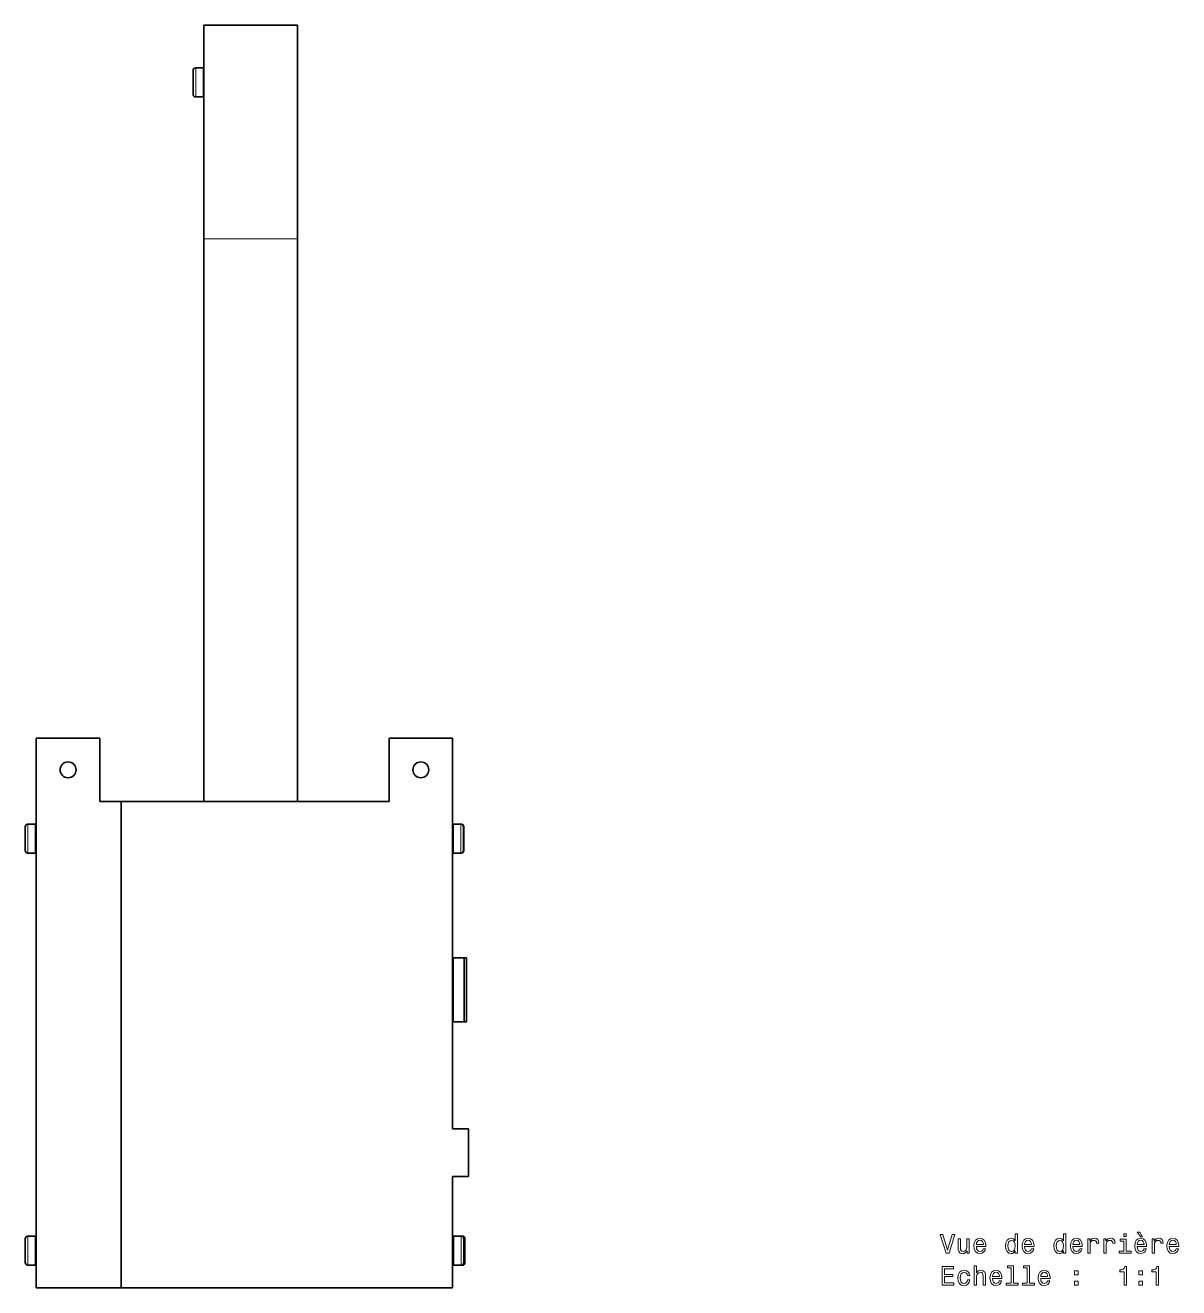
# Model space of a CAD drawing. Extents: x 157 to 1229, y 75 to 1118.
# Drawn here: x 1011.1 to 1228.9, y 297 to 535.4 of the extents above; entities that cross this region are included whole.
import ezdxf

# ---------------------------------------------------------------- set-up
doc = ezdxf.new("R2010")
doc.units = 0

msp = doc.modelspace()

# ---------------------------------------------------------------- linework, layer by layer
at = {"color": 7, "lineweight": 35}
for p, q in [((1044.77, 535.41), (1044.77, 495.09)), ((1062.47, 535.41), (1062.47, 495.09)), ((1044.77, 533.61), (1044.77, 495.09)), ((1044.77, 527.86), (1044.77, 495.09)), ((1044.77, 521.97), (1044.77, 495.09)), ((1044.77, 495.09), (1044.77, 388.8)), ((1044.77, 495.09), (1044.77, 388.8)), ((1044.77, 495.09), (1044.77, 388.8)), ((1062.47, 495.09), (1062.47, 388.8)), ((1013.17, 400.8), (1013.17, 297)), ((1029.17, 388.8), (1029.17, 297)), ((1079.77, 388.8), (1029.17, 388.8)), ((1029.17, 388.8), (1029.17, 297)), ((1091.77, 388.8), (1091.77, 327)), ((1013.17, 385.5), (1013.17, 300.3)), ((1091.77, 318), (1091.77, 297)), ((1091.77, 297), (1029.17, 297))]:
    msp.add_line(p, q, dxfattribs=at)
at = {"color": 7, "lineweight": 35, "ltscale": 0.442499}
msp.add_line((1044.77, 535.41), (1062.47, 535.41), dxfattribs=at)
at = {"color": 7, "lineweight": 13, "ltscale": 0.129083}
for p, q in [((1043.27, 527.37), (1043.27, 522.21)), ((1044.67, 527.37), (1044.67, 522.21)), ((1011.58, 384.55), (1011.58, 379.38)), ((1012.98, 384.55), (1012.98, 379.38)), ((1091.99, 301.25), (1091.99, 306.41)), ((1093.39, 301.25), (1093.39, 306.41))]:
    msp.add_line(p, q, dxfattribs=at)
at = {"color": 7, "lineweight": 35, "ltscale": 0.034998}
for p, q in [((1044.67, 527.37), (1043.27, 527.37)), ((1044.67, 521.87), (1043.27, 521.87))]:
    msp.add_line(p, q, dxfattribs=at)
at = {"color": 7, "lineweight": 35, "ltscale": 0.004613}
msp.add_line((1044.77, 528.16), (1044.77, 527.98), dxfattribs=at)
at = {"color": 7, "lineweight": 35, "ltscale": 0.02291}
msp.add_line((1044.77, 527.06), (1044.77, 527.98), dxfattribs=at)
at = {"color": 7, "lineweight": 35, "ltscale": 9.76563e-05}
msp.add_line((1044.77, 527.86), (1044.77, 527.86), dxfattribs=at)
at = {"color": 7, "lineweight": 35, "ltscale": 0.002882}
msp.add_line((1044.77, 527.86), (1044.77, 527.75), dxfattribs=at)
at = {"color": 7, "lineweight": 35, "ltscale": 0.011964}
msp.add_line((1044.77, 527.27), (1044.77, 527.75), dxfattribs=at)
at = {"color": 7, "lineweight": 35, "ltscale": 0.12439}
for p, q in [((1044.77, 527.27), (1044.77, 522.29)), ((1013.08, 384.45), (1013.08, 379.47)), ((1091.82, 379.15), (1091.82, 384.12)), ((1013.08, 306.65), (1013.08, 301.67)), ((1091.89, 301.35), (1091.89, 306.32))]:
    msp.add_line(p, q, dxfattribs=at)
at = {"color": 7, "lineweight": 35, "ltscale": 0.012404}
msp.add_line((1044.77, 527.06), (1044.77, 526.57), dxfattribs=at)
at = {"color": 7, "lineweight": 35, "ltscale": 0.105614}
for p, q in [((1042.77, 526.87), (1042.77, 522.65)), ((1011.08, 384.05), (1011.08, 379.82)), ((1093.82, 379.55), (1093.82, 383.77)), ((1093.87, 379.55), (1093.87, 383.77)), ((1011.08, 306.25), (1011.08, 302.02)), ((1093.89, 301.75), (1093.89, 305.97)), ((1094.1, 301.75), (1094.1, 305.97))]:
    msp.add_line(p, q, dxfattribs=at)
at = {"color": 7, "lineweight": 35, "ltscale": 0.013429}
msp.add_line((1044.77, 526.57), (1044.77, 526.03), dxfattribs=at)
at = {"color": 7, "lineweight": 35, "ltscale": 0.144972}
msp.add_line((1044.77, 520.62), (1044.77, 526.42), dxfattribs=at)
at = {"color": 7, "lineweight": 35, "ltscale": 0.102756}
msp.add_line((1044.77, 526.03), (1044.77, 521.92), dxfattribs=at)
at = {"color": 7, "lineweight": 35, "ltscale": 0.006886}
for p, q in [((1042.77, 522.65), (1042.77, 522.37)), ((1093.82, 383.77), (1093.82, 384.05)), ((1093.87, 383.77), (1093.87, 384.05)), ((1011.08, 379.82), (1011.08, 379.55)), ((1093.89, 305.97), (1093.89, 306.25)), ((1094.1, 305.97), (1094.1, 306.25)), ((1011.08, 302.02), (1011.08, 301.75))]:
    msp.add_line(p, q, dxfattribs=at)
at = {"color": 7, "lineweight": 13, "ltscale": 0.008417}
for p, q in [((1043.27, 522.21), (1043.27, 521.87)), ((1044.67, 522.21), (1044.67, 521.87)), ((1011.58, 379.38), (1011.58, 379.05)), ((1012.98, 379.38), (1012.98, 379.05)), ((1091.99, 306.41), (1091.99, 306.75)), ((1093.39, 306.41), (1093.39, 306.75))]:
    msp.add_line(p, q, dxfattribs=at)
at = {"color": 7, "lineweight": 35, "ltscale": 0.00811}
for p, q in [((1044.77, 522.29), (1044.77, 521.97)), ((1091.82, 384.12), (1091.82, 384.45)), ((1013.08, 379.47), (1013.08, 379.15)), ((1091.89, 306.32), (1091.89, 306.65)), ((1013.08, 301.67), (1013.08, 301.35))]:
    msp.add_line(p, q, dxfattribs=at)
at = {"color": 7, "lineweight": 35, "ltscale": 0.008751}
msp.add_line((1044.77, 521.62), (1044.77, 521.97), dxfattribs=at)
at = {"color": 7, "lineweight": 35, "ltscale": 0.341771}
msp.add_line((1044.77, 495.09), (1044.77, 481.42), dxfattribs=at)
at = {"color": 7, "lineweight": 13, "ltscale": 0.442499}
msp.add_line((1044.77, 495.09), (1062.47, 495.09), dxfattribs=at)
at = {"color": 7, "lineweight": 35, "ltscale": 0.029386}
msp.add_line((1044.77, 481.42), (1044.77, 480.24), dxfattribs=at)
at = {"color": 7, "lineweight": 35, "ltscale": 0.224043}
msp.add_line((1044.77, 480.24), (1044.77, 471.28), dxfattribs=at)
at = {"color": 7, "lineweight": 35, "ltscale": 0.02378}
msp.add_line((1044.77, 471.28), (1044.77, 470.33), dxfattribs=at)
at = {"color": 7, "lineweight": 35, "ltscale": 0.422265}
msp.add_line((1044.77, 470.33), (1044.77, 453.44), dxfattribs=at)
at = {"color": 7, "lineweight": 35, "ltscale": 0.128416}
msp.add_line((1044.77, 453.44), (1044.77, 448.3), dxfattribs=at)
at = {"color": 7, "lineweight": 35, "ltscale": 0.10629}
msp.add_line((1044.77, 448.3), (1044.77, 444.05), dxfattribs=at)
at = {"color": 7, "lineweight": 35, "ltscale": 0.107159}
msp.add_line((1044.77, 444.05), (1044.77, 439.76), dxfattribs=at)
at = {"color": 7, "lineweight": 35, "ltscale": 0.361674}
msp.add_line((1044.77, 439.76), (1044.77, 425.3), dxfattribs=at)
at = {"color": 7, "lineweight": 35, "ltscale": 0.244137}
msp.add_line((1044.77, 433.77), (1044.77, 424.01), dxfattribs=at)
at = {"color": 7, "lineweight": 35, "ltscale": 0.263998}
msp.add_line((1044.77, 431.12), (1044.77, 420.56), dxfattribs=at)
at = {"color": 7, "lineweight": 35, "ltscale": 0.250799}
msp.add_line((1044.77, 425.3), (1044.77, 415.27), dxfattribs=at)
at = {"color": 7, "lineweight": 35, "ltscale": 0.157337}
msp.add_line((1044.77, 420.56), (1044.77, 414.27), dxfattribs=at)
at = {"color": 7, "lineweight": 35, "ltscale": 0.080775}
msp.add_line((1044.77, 415.27), (1044.77, 412.03), dxfattribs=at)
at = {"color": 7, "lineweight": 35, "ltscale": 0.041152}
msp.add_line((1044.77, 414.27), (1044.77, 412.62), dxfattribs=at)
at = {"color": 7, "lineweight": 35, "ltscale": 0.000951385}
msp.add_line((1044.77, 412.62), (1044.77, 412.58), dxfattribs=at)
at = {"color": 7, "lineweight": 35, "ltscale": 0.153728}
msp.add_line((1044.77, 412.03), (1044.77, 405.89), dxfattribs=at)
at = {"color": 7, "lineweight": 35, "ltscale": 0.002211}
msp.add_line((1044.77, 405.89), (1044.77, 405.8), dxfattribs=at)
at = {"color": 7, "lineweight": 35, "ltscale": 0.076708}
msp.add_line((1044.77, 405.8), (1044.77, 402.73), dxfattribs=at)
at = {"color": 7, "lineweight": 35, "ltscale": 0.299998}
msp.add_line((1013.17, 400.8), (1025.17, 400.8), dxfattribs=at)
at = {"color": 7, "lineweight": 35, "ltscale": 0.3}
for p, q in [((1025.17, 388.8), (1025.17, 400.8)), ((1091.77, 400.8), (1079.77, 400.8)), ((1079.77, 388.8), (1079.77, 400.8)), ((1091.77, 400.8), (1091.77, 388.8))]:
    msp.add_line(p, q, dxfattribs=at)
at = {"color": 7, "lineweight": 35, "ltscale": 0.060306}
msp.add_line((1044.77, 402.73), (1044.77, 400.32), dxfattribs=at)
at = {"color": 7, "lineweight": 35, "ltscale": 0.14248}
msp.add_line((1044.77, 400.33), (1044.77, 394.63), dxfattribs=at)
at = {"color": 7, "lineweight": 35, "ltscale": 0.145377}
msp.add_line((1044.77, 394.63), (1044.77, 388.81), dxfattribs=at)
at = {"color": 7, "lineweight": 35, "ltscale": 0.1}
msp.add_line((1029.17, 388.8), (1025.17, 388.8), dxfattribs=at)
at = {"color": 7, "lineweight": 35, "ltscale": 0.378751}
msp.add_line((1044.32, 388.8), (1029.17, 388.8), dxfattribs=at)
at = {"color": 7, "lineweight": 35, "ltscale": 0.035001}
for p, q in [((1012.98, 384.55), (1011.58, 384.55)), ((1091.92, 384.55), (1093.32, 384.55)), ((1091.97, 384.55), (1093.37, 384.55)), ((1012.98, 379.05), (1011.58, 379.05)), ((1091.92, 379.05), (1093.32, 379.05)), ((1012.98, 306.75), (1011.58, 306.75)), ((1091.99, 306.75), (1093.39, 306.75)), ((1092.2, 306.75), (1093.6, 306.75)), ((1012.98, 301.25), (1011.58, 301.25)), ((1091.99, 301.25), (1093.39, 301.25))]:
    msp.add_line(p, q, dxfattribs=at)
at = {"color": 7, "lineweight": 13, "ltscale": 0.008416}
for p, q in [((1091.92, 384.21), (1091.92, 384.55)), ((1093.32, 384.21), (1093.32, 384.55)), ((1011.58, 301.58), (1011.58, 301.25)), ((1012.98, 301.58), (1012.98, 301.25))]:
    msp.add_line(p, q, dxfattribs=at)
at = {"color": 7, "lineweight": 13, "ltscale": 0.129084}
for p, q in [((1091.92, 379.05), (1091.92, 384.21)), ((1093.32, 379.05), (1093.32, 384.21)), ((1011.58, 306.75), (1011.58, 301.58)), ((1012.98, 306.75), (1012.98, 301.58))]:
    msp.add_line(p, q, dxfattribs=at)
at = {"color": 7, "lineweight": 13, "ltscale": 5.26428e-05}
msp.add_line((1093.37, 384.54), (1093.37, 384.55), dxfattribs=at)
at = {"color": 7, "lineweight": 35, "ltscale": 0.001086}
msp.add_line((1093.32, 379.05), (1093.37, 379.05), dxfattribs=at)
at = {"color": 7, "lineweight": 13, "ltscale": 4.88281e-05}
msp.add_line((1093.37, 379.05), (1093.37, 379.05), dxfattribs=at)
at = {"color": 7, "lineweight": 35, "ltscale": 0.05325}
for p, q in [((1093.9, 359.27), (1091.77, 359.27)), ((1091.77, 359.27), (1093.9, 359.27)), ((1093.9, 359.27), (1091.77, 359.27))]:
    msp.add_line(p, q, dxfattribs=at)
at = {"color": 7, "lineweight": 35, "ltscale": 0.050748}
for p, q in [((1093.8, 359.27), (1091.77, 359.27)), ((1091.77, 359.27), (1093.8, 359.27))]:
    msp.add_line(p, q, dxfattribs=at)
at = {"color": 7, "lineweight": 35, "ltscale": 0.002249}
for p, q in [((1091.77, 359.27), (1091.86, 359.27)), ((1091.86, 358.91), (1091.77, 358.91)), ((1091.86, 358.91), (1091.77, 358.91)), ((1091.86, 358.9), (1091.77, 358.9)), ((1091.77, 358.9), (1091.86, 358.9)), ((1091.77, 347.6), (1091.86, 347.6)), ((1091.86, 347.6), (1091.77, 347.6)), ((1091.77, 347.59), (1091.86, 347.59)), ((1091.77, 347.59), (1091.86, 347.59)), ((1091.86, 347.59), (1091.77, 347.59)), ((1091.77, 347.59), (1091.86, 347.59)), ((1091.77, 347.59), (1091.86, 347.59)), ((1091.86, 347.59), (1091.77, 347.59)), ((1091.77, 347.23), (1091.86, 347.23)), ((1091.86, 347.23), (1091.77, 347.23))]:
    msp.add_line(p, q, dxfattribs=at)
at = {"color": 7, "lineweight": 35, "ltscale": 0.052249}
for p, q in [((1093.95, 359.27), (1091.86, 359.27)), ((1091.86, 359.27), (1093.95, 359.27)), ((1091.86, 359.27), (1093.95, 359.27)), ((1091.86, 347.23), (1093.95, 347.23)), ((1093.95, 347.23), (1091.86, 347.23))]:
    msp.add_line(p, q, dxfattribs=at)
at = {"color": 7, "lineweight": 35, "ltscale": 0.301}
for p, q in [((1091.86, 347.23), (1091.86, 359.27)), ((1091.86, 347.23), (1091.86, 359.27)), ((1091.86, 359.27), (1091.86, 347.23)), ((1093.95, 347.23), (1093.95, 359.27)), ((1093.95, 359.27), (1093.95, 347.23))]:
    msp.add_line(p, q, dxfattribs=at)
at = {"color": 7, "lineweight": 35, "ltscale": 0.003922}
for p, q in [((1094.11, 359.27), (1093.95, 359.27)), ((1094.11, 347.23), (1093.95, 347.23))]:
    msp.add_line(p, q, dxfattribs=at)
at = {"color": 7, "lineweight": 35, "ltscale": 0.010251}
for p, q in [((1094.36, 359.27), (1093.95, 359.27)), ((1093.95, 347.23), (1094.36, 347.23))]:
    msp.add_line(p, q, dxfattribs=at)
at = {"color": 7, "lineweight": 35, "ltscale": 0.001251}
msp.add_line((1094, 359.27), (1093.95, 359.27), dxfattribs=at)
at = {"color": 7, "lineweight": 35, "ltscale": 0.009}
msp.add_line((1094, 359.27), (1094.36, 359.27), dxfattribs=at)
at = {"color": 7, "lineweight": 35, "ltscale": 0.003326}
for p, q in [((1094.24, 359.27), (1094.11, 359.27)), ((1094.24, 347.23), (1094.11, 347.23))]:
    msp.add_line(p, q, dxfattribs=at)
at = {"color": 7, "lineweight": 35, "ltscale": 0.002222}
for p, q in [((1094.33, 359.27), (1094.24, 359.27)), ((1094.33, 347.23), (1094.24, 347.23))]:
    msp.add_line(p, q, dxfattribs=at)
at = {"color": 7, "lineweight": 35, "ltscale": 0.00078125}
for p, q in [((1094.36, 359.27), (1094.33, 359.27)), ((1094.36, 347.23), (1094.33, 347.23))]:
    msp.add_line(p, q, dxfattribs=at)
at = {"color": 7, "lineweight": 35, "ltscale": 0.0115}
for p, q in [((1094.36, 359.27), (1094.36, 358.81)), ((1094.36, 358.81), (1094.36, 359.27))]:
    msp.add_line(p, q, dxfattribs=at)
at = {"color": 7, "lineweight": 35, "ltscale": 0.278}
for p, q in [((1094.36, 358.81), (1094.36, 347.69)), ((1094.36, 347.69), (1094.36, 358.81))]:
    msp.add_line(p, q, dxfattribs=at)
at = {"color": 7, "lineweight": 35, "ltscale": 0.011501}
for p, q in [((1094.36, 347.69), (1094.36, 347.23)), ((1094.36, 347.23), (1094.36, 347.69))]:
    msp.add_line(p, q, dxfattribs=at)
at = {"color": 7, "lineweight": 35, "ltscale": 0.075}
for p, q in [((1091.77, 327), (1094.77, 327)), ((1091.77, 318), (1094.77, 318))]:
    msp.add_line(p, q, dxfattribs=at)
at = {"color": 7, "lineweight": 35, "ltscale": 0.225}
msp.add_line((1094.77, 318), (1094.77, 327), dxfattribs=at)
at = {"color": 7, "lineweight": 35, "ltscale": 0.000494385}
for p, q in [((1091.77, 305.5), (1091.79, 305.5)), ((1091.77, 302.5), (1091.79, 302.5))]:
    msp.add_line(p, q, dxfattribs=at)
at = {"color": 7, "lineweight": 13, "ltscale": 0.004591}
msp.add_line((1091.79, 305.31), (1091.79, 305.5), dxfattribs=at)
at = {"color": 7, "lineweight": 13, "ltscale": 0.070409}
msp.add_line((1091.79, 302.5), (1091.79, 305.31), dxfattribs=at)
at = {"color": 7, "lineweight": 35, "ltscale": 0.000985718}
msp.add_line((1091.81, 305.5), (1091.85, 305.5), dxfattribs=at)
at = {"color": 7, "lineweight": 13, "ltscale": 0.001133}
msp.add_line((1093.6, 306.7), (1093.6, 306.75), dxfattribs=at)
at = {"color": 7, "lineweight": 35, "ltscale": 0.005035}
msp.add_line((1093.4, 301.25), (1093.6, 301.25), dxfattribs=at)
at = {"color": 7, "lineweight": 13, "ltscale": 0.001134}
msp.add_line((1093.6, 301.25), (1093.6, 301.29), dxfattribs=at)
at = {"color": 7, "lineweight": 35, "ltscale": 0.399998}
msp.add_line((1029.17, 297), (1013.17, 297), dxfattribs=at)
at = {"color": 7, "lineweight": 13}
for points in [[(1186.11, 307.05), (1185.23, 304.07), (1184.33, 307.05), (1183.85, 307.05), (1184.98, 303.55), (1185.49, 303.55), (1186.59, 307.05)], [(1189.31, 306.25), (1188.87, 306.25), (1188.87, 304.69), (1188.82, 304.33), (1188.67, 304.07), (1188.45, 303.9), (1188.15, 303.85), (1187.91, 303.89), (1187.76, 304.02), (1187.68, 304.22), (1187.66, 304.51), (1187.66, 306.25), (1187.21, 306.25), (1187.21, 304.47), (1187.23, 304.12), (1187.32, 303.82), (1187.61, 303.55), (1188.08, 303.45), (1188.34, 303.49), (1188.55, 303.58), (1188.74, 303.73), (1188.89, 303.96), (1188.89, 303.55), (1189.31, 303.55)], [(1190.65, 304.77), (1192.43, 304.77), (1192.43, 304.98), (1192.35, 305.56), (1192.13, 305.99), (1191.78, 306.25), (1191.31, 306.35), (1190.85, 306.25), (1190.49, 305.97), (1190.27, 305.51), (1190.19, 304.9), (1190.26, 304.28), (1190.49, 303.83), (1190.84, 303.55), (1191.29, 303.45), (1191.68, 303.52), (1192.01, 303.69), (1192.24, 303.96), (1192.38, 304.32), (1191.94, 304.32), (1191.85, 304.12), (1191.72, 303.97), (1191.35, 303.85), (1191.06, 303.9), (1190.84, 304.08), (1190.7, 304.37), (1190.65, 304.76)], [(1190.65, 305.15), (1190.71, 305.49), (1190.84, 305.75), (1191.05, 305.91), (1191.32, 305.96), (1191.59, 305.91), (1191.8, 305.75), (1191.92, 305.49), (1191.97, 305.15)], [(1198, 303.97), (1198, 303.55), (1198.44, 303.55), (1198.44, 307.17), (1198, 307.17), (1198, 305.84), (1197.67, 306.22), (1197.46, 306.32), (1197.22, 306.35), (1196.79, 306.25), (1196.46, 305.97), (1196.24, 305.51), (1196.17, 304.9), (1196.24, 304.29), (1196.46, 303.83), (1196.79, 303.55), (1197.22, 303.45), (1197.46, 303.49), (1197.67, 303.58)], [(1197.3, 305.95), (1197.59, 305.88), (1197.81, 305.69), (1197.94, 305.36), (1197.99, 304.9), (1197.94, 304.44), (1197.81, 304.12), (1197.59, 303.91), (1197.3, 303.85), (1197.02, 303.91), (1196.81, 304.12), (1196.67, 304.45), (1196.62, 304.9), (1196.67, 305.35), (1196.81, 305.68), (1197.02, 305.88)], [(1199.76, 304.77), (1201.53, 304.77), (1201.54, 304.98), (1201.46, 305.56), (1201.24, 305.99), (1200.88, 306.25), (1200.41, 306.35), (1199.96, 306.25), (1199.6, 305.97), (1199.38, 305.51), (1199.3, 304.9), (1199.37, 304.28), (1199.6, 303.83), (1199.95, 303.55), (1200.4, 303.45), (1200.79, 303.52), (1201.12, 303.69), (1201.35, 303.96), (1201.49, 304.32), (1201.05, 304.32), (1200.96, 304.12), (1200.83, 303.97), (1200.46, 303.85), (1200.17, 303.9), (1199.95, 304.08), (1199.81, 304.37), (1199.76, 304.76)], [(1199.76, 305.15), (1199.81, 305.49), (1199.95, 305.75), (1200.16, 305.91), (1200.43, 305.96), (1200.7, 305.91), (1200.9, 305.75), (1201.03, 305.49), (1201.08, 305.15)], [(1207.11, 303.97), (1207.11, 303.55), (1207.55, 303.55), (1207.55, 307.17), (1207.11, 307.17), (1207.11, 305.84), (1206.77, 306.22), (1206.57, 306.32), (1206.33, 306.35), (1205.9, 306.25), (1205.57, 305.97), (1205.35, 305.51), (1205.28, 304.9), (1205.35, 304.29), (1205.57, 303.83), (1205.9, 303.55), (1206.33, 303.45), (1206.57, 303.49), (1206.78, 303.58)], [(1206.41, 305.95), (1206.7, 305.88), (1206.92, 305.69), (1207.05, 305.36), (1207.1, 304.9), (1207.05, 304.44), (1206.92, 304.12), (1206.7, 303.91), (1206.41, 303.85), (1206.13, 303.91), (1205.92, 304.12), (1205.78, 304.45), (1205.73, 304.9), (1205.78, 305.35), (1205.92, 305.68), (1206.13, 305.88)], [(1208.87, 304.77), (1210.64, 304.77), (1210.65, 304.98), (1210.57, 305.56), (1210.34, 305.99), (1209.99, 306.25), (1209.52, 306.35), (1209.06, 306.25), (1208.71, 305.97), (1208.48, 305.51), (1208.4, 304.9), (1208.48, 304.28), (1208.71, 303.83), (1209.05, 303.55), (1209.51, 303.45), (1209.9, 303.52), (1210.22, 303.69), (1210.46, 303.96), (1210.6, 304.32), (1210.16, 304.32), (1210.07, 304.12), (1209.94, 303.97), (1209.56, 303.85), (1209.28, 303.9), (1209.06, 304.08), (1208.92, 304.37), (1208.87, 304.76)], [(1208.87, 305.15), (1208.92, 305.49), (1209.06, 305.75), (1209.27, 305.91), (1209.54, 305.96), (1209.81, 305.91), (1210.01, 305.75), (1210.14, 305.49), (1210.18, 305.15)], [(1211.68, 303.55), (1212.12, 303.55), (1212.12, 305.09), (1212.17, 305.47), (1212.31, 305.74), (1212.53, 305.9), (1212.83, 305.95), (1213.05, 305.92), (1213.21, 305.82), (1213.32, 305.64), (1213.35, 305.41), (1213.8, 305.41), (1213.74, 305.82), (1213.57, 306.11), (1213.3, 306.29), (1212.92, 306.35), (1212.66, 306.31), (1212.44, 306.21), (1212.24, 306.04), (1212.08, 305.81), (1212.08, 306.25), (1211.68, 306.25)], [(1214.72, 303.55), (1215.16, 303.55), (1215.16, 305.09), (1215.21, 305.47), (1215.34, 305.74), (1215.56, 305.9), (1215.86, 305.95), (1216.08, 305.92), (1216.25, 305.82), (1216.35, 305.64), (1216.39, 305.41), (1216.84, 305.41), (1216.77, 305.82), (1216.61, 306.11), (1216.33, 306.29), (1215.95, 306.35), (1215.7, 306.31), (1215.47, 306.21), (1215.28, 306.04), (1215.12, 305.81), (1215.12, 306.25), (1214.72, 306.25)], [(1218.94, 303.92), (1218.94, 306.16), (1217.8, 306.16), (1217.8, 305.79), (1218.5, 305.79), (1218.5, 303.92), (1217.59, 303.92), (1217.59, 303.55), (1219.86, 303.55), (1219.86, 303.92)], [(1218.96, 307.17), (1218.49, 307.17), (1218.49, 306.66), (1218.96, 306.66)], [(1221.01, 304.77), (1222.79, 304.77), (1222.79, 304.98), (1222.71, 305.56), (1222.49, 305.99), (1222.14, 306.25), (1221.67, 306.35), (1221.21, 306.25), (1220.85, 305.97), (1220.63, 305.51), (1220.55, 304.9), (1220.62, 304.28), (1220.85, 303.83), (1221.2, 303.55), (1221.65, 303.45), (1222.05, 303.52), (1222.37, 303.69), (1222.6, 303.96), (1222.74, 304.32), (1222.3, 304.32), (1222.21, 304.12), (1222.08, 303.97), (1221.71, 303.85), (1221.42, 303.9), (1221.2, 304.08), (1221.06, 304.37), (1221.01, 304.76)], [(1221.01, 305.15), (1221.07, 305.49), (1221.2, 305.75), (1221.41, 305.91), (1221.68, 305.96), (1221.95, 305.91), (1222.16, 305.75), (1222.28, 305.49), (1222.33, 305.15)], [(1222.02, 306.62), (1221.52, 307.48), (1221.03, 307.48), (1221.73, 306.62)], [(1223.83, 303.55), (1224.27, 303.55), (1224.27, 305.09), (1224.31, 305.47), (1224.45, 305.74), (1224.67, 305.9), (1224.97, 305.95), (1225.19, 305.92), (1225.36, 305.82), (1225.46, 305.64), (1225.49, 305.41), (1225.94, 305.41), (1225.88, 305.82), (1225.72, 306.11), (1225.44, 306.29), (1225.06, 306.35), (1224.8, 306.31), (1224.58, 306.21), (1224.39, 306.04), (1224.23, 305.81), (1224.23, 306.25), (1223.83, 306.25)], [(1227.08, 304.77), (1228.86, 304.77), (1228.86, 304.98), (1228.78, 305.56), (1228.56, 305.99), (1228.21, 306.25), (1227.74, 306.35), (1227.28, 306.25), (1226.93, 305.97), (1226.7, 305.51), (1226.62, 304.9), (1226.69, 304.28), (1226.92, 303.83), (1227.27, 303.55), (1227.72, 303.45), (1228.12, 303.52), (1228.44, 303.69), (1228.68, 303.96), (1228.81, 304.32), (1228.37, 304.32), (1228.28, 304.12), (1228.15, 303.97), (1227.78, 303.85), (1227.49, 303.9), (1227.27, 304.08), (1227.13, 304.37), (1227.08, 304.76)], [(1227.08, 305.15), (1227.14, 305.49), (1227.27, 305.75), (1227.48, 305.91), (1227.75, 305.96), (1228.02, 305.91), (1228.23, 305.75), (1228.35, 305.49), (1228.4, 305.15)], [(1184.18, 297.5), (1186.39, 297.5), (1186.39, 297.92), (1184.64, 297.92), (1184.64, 299.11), (1186.2, 299.11), (1186.2, 299.53), (1184.64, 299.53), (1184.64, 300.58), (1186.35, 300.58), (1186.35, 301), (1184.18, 301)], [(1190.26, 297.5), (1190.71, 297.5), (1190.71, 299.06), (1190.75, 299.42), (1190.9, 299.68), (1191.12, 299.84), (1191.43, 299.91), (1191.67, 299.86), (1191.82, 299.72), (1191.9, 299.49), (1191.92, 299.19), (1191.92, 297.5), (1192.37, 297.5), (1192.37, 299.28), (1192.35, 299.64), (1192.25, 299.94), (1191.96, 300.21), (1191.49, 300.3), (1191.24, 300.27), (1191.02, 300.17), (1190.84, 300.02), (1190.71, 299.81), (1190.71, 301.12), (1190.26, 301.12)], [(1197.22, 300.75), (1197.22, 297.87), (1196.3, 297.87), (1196.3, 297.5), (1198.57, 297.5), (1198.57, 297.87), (1197.66, 297.87), (1197.66, 301.12), (1196.52, 301.12), (1196.52, 300.75)], [(1200.25, 300.75), (1200.25, 297.87), (1199.34, 297.87), (1199.34, 297.5), (1201.6, 297.5), (1201.6, 297.87), (1200.7, 297.87), (1200.7, 301.12), (1199.56, 301.12), (1199.56, 300.75)], [(1218.54, 297.5), (1219, 297.5), (1219, 301.03), (1218.66, 301.03), (1218.57, 300.72), (1218.38, 300.51), (1218.11, 300.39), (1217.72, 300.35), (1217.72, 299.99), (1218.54, 299.99)], [(1224.61, 297.5), (1225.07, 297.5), (1225.07, 301.03), (1224.73, 301.03), (1224.64, 300.72), (1224.46, 300.51), (1224.18, 300.39), (1223.8, 300.35), (1223.8, 299.99), (1224.61, 299.99)], [(1188.95, 299.31), (1189.39, 299.31), (1189.3, 299.71), (1189.08, 300.03), (1188.74, 300.23), (1188.31, 300.3), (1187.82, 300.2), (1187.45, 299.92), (1187.22, 299.46), (1187.14, 298.85), (1187.22, 298.24), (1187.44, 297.78), (1187.8, 297.5), (1188.29, 297.4), (1188.72, 297.48), (1189.06, 297.69), (1189.29, 298.02), (1189.4, 298.47), (1188.97, 298.47), (1188.9, 298.19), (1188.75, 297.97), (1188.55, 297.84), (1188.31, 297.8), (1188, 297.87), (1187.78, 298.07), (1187.64, 298.4), (1187.59, 298.86), (1187.64, 299.32), (1187.78, 299.64), (1188.01, 299.84), (1188.31, 299.92), (1188.57, 299.87), (1188.76, 299.75), (1188.9, 299.56)], [(1193.69, 298.73), (1195.46, 298.73), (1195.47, 298.93), (1195.39, 299.51), (1195.16, 299.95), (1194.81, 300.21), (1194.34, 300.3), (1193.88, 300.2), (1193.53, 299.92), (1193.3, 299.46), (1193.22, 298.86), (1193.3, 298.24), (1193.53, 297.78), (1193.87, 297.5), (1194.33, 297.4), (1194.72, 297.47), (1195.04, 297.64), (1195.28, 297.91), (1195.42, 298.28), (1194.98, 298.28), (1194.89, 298.07), (1194.76, 297.92), (1194.38, 297.8), (1194.1, 297.86), (1193.88, 298.03), (1193.74, 298.32), (1193.69, 298.71)], [(1193.69, 299.1), (1193.74, 299.45), (1193.88, 299.7), (1194.09, 299.86), (1194.36, 299.92), (1194.62, 299.86), (1194.83, 299.7), (1194.96, 299.45), (1195, 299.1)], [(1202.8, 298.73), (1204.57, 298.73), (1204.58, 298.93), (1204.49, 299.51), (1204.27, 299.95), (1203.92, 300.21), (1203.45, 300.3), (1202.99, 300.2), (1202.64, 299.92), (1202.41, 299.46), (1202.33, 298.86), (1202.41, 298.24), (1202.63, 297.78), (1202.98, 297.5), (1203.44, 297.4), (1203.83, 297.47), (1204.15, 297.64), (1204.39, 297.91), (1204.52, 298.28), (1204.09, 298.28), (1204, 298.07), (1203.86, 297.92), (1203.49, 297.8), (1203.2, 297.86), (1202.99, 298.03), (1202.85, 298.32), (1202.8, 298.71)], [(1202.8, 299.1), (1202.85, 299.45), (1202.99, 299.7), (1203.19, 299.86), (1203.47, 299.92), (1203.73, 299.86), (1203.94, 299.7), (1204.07, 299.45), (1204.11, 299.1)], [(1209.17, 299.46), (1209.87, 299.46), (1209.87, 300.21), (1209.17, 300.21)], [(1209.17, 297.5), (1209.87, 297.5), (1209.87, 298.25), (1209.17, 298.25)], [(1221.32, 299.46), (1222.01, 299.46), (1222.01, 300.21), (1221.32, 300.21)], [(1221.32, 297.5), (1222.01, 297.5), (1222.01, 298.25), (1221.32, 298.25)]]:
    msp.add_lwpolyline(points, close=True, dxfattribs=at)
at = {"color": 7, "lineweight": 35}
for centre in [(1019.17, 394.8), (1085.77, 394.8)]:
    msp.add_circle(centre, 1.5, dxfattribs=at)
for centre, radius, start, end in [((1043.27, 526.87), 0.5, 90, 180), ((1044.67, 527.27), 0.1, 0.0336, 89.9664), ((1043.27, 522.37), 0.5, 180, 270), ((1044.67, 521.97), 0.1, 270.0336, 359.9664), ((1011.58, 384.05), 0.5, 90, 180), ((1012.98, 384.45), 0.1, 0.0336, 89.9664), ((1091.92, 384.45), 0.1, 90.0336, 179.9664), ((1093.32, 384.05), 0.5, 0, 90), ((1093.37, 384.05), 0.5, 0, 90), ((1013.18, 383.4), 0.1, 180.0336, 269.9664), ((1091.72, 383.4), 0.1, 304.9262, 359.9504), ((1011.58, 379.55), 0.5, 180, 270), ((1012.98, 379.15), 0.1, 270.0336, 359.9664), ((1013.18, 380.2), 0.1, 90.0336, 179.9664), ((1091.72, 380.2), 0.1, 0.0496, 55.0738), ((1091.92, 379.15), 0.1, 180.0336, 269.9664), ((1093.32, 379.55), 0.5, 270, 360), ((1093.37, 379.55), 0.5, 270, 360), ((1011.58, 306.25), 0.5, 90, 180), ((1012.98, 306.65), 0.1, 0.0336, 89.9664), ((1013.18, 305.6), 0.1, 180.0336, 269.9664), ((1091.79, 305.6), 0.1, 270.0336, 359.9664), ((1091.99, 306.65), 0.1, 90.0336, 179.9664), ((1093.39, 306.25), 0.5, 0, 90), ((1093.6, 306.25), 0.5, 0, 90), ((1011.58, 301.75), 0.5, 180, 270), ((1012.98, 301.35), 0.1, 270.0336, 359.9664), ((1013.18, 302.4), 0.1, 90.0336, 179.9664), ((1091.79, 302.4), 0.1, 0.0336, 89.9664), ((1091.99, 301.35), 0.1, 180.0336, 269.9664), ((1093.39, 301.75), 0.5, 270, 360), ((1093.6, 301.75), 0.5, 270, 360)]:
    msp.add_arc(centre, radius, start, end, dxfattribs=at)

doc.saveas('drawing.dxf')
